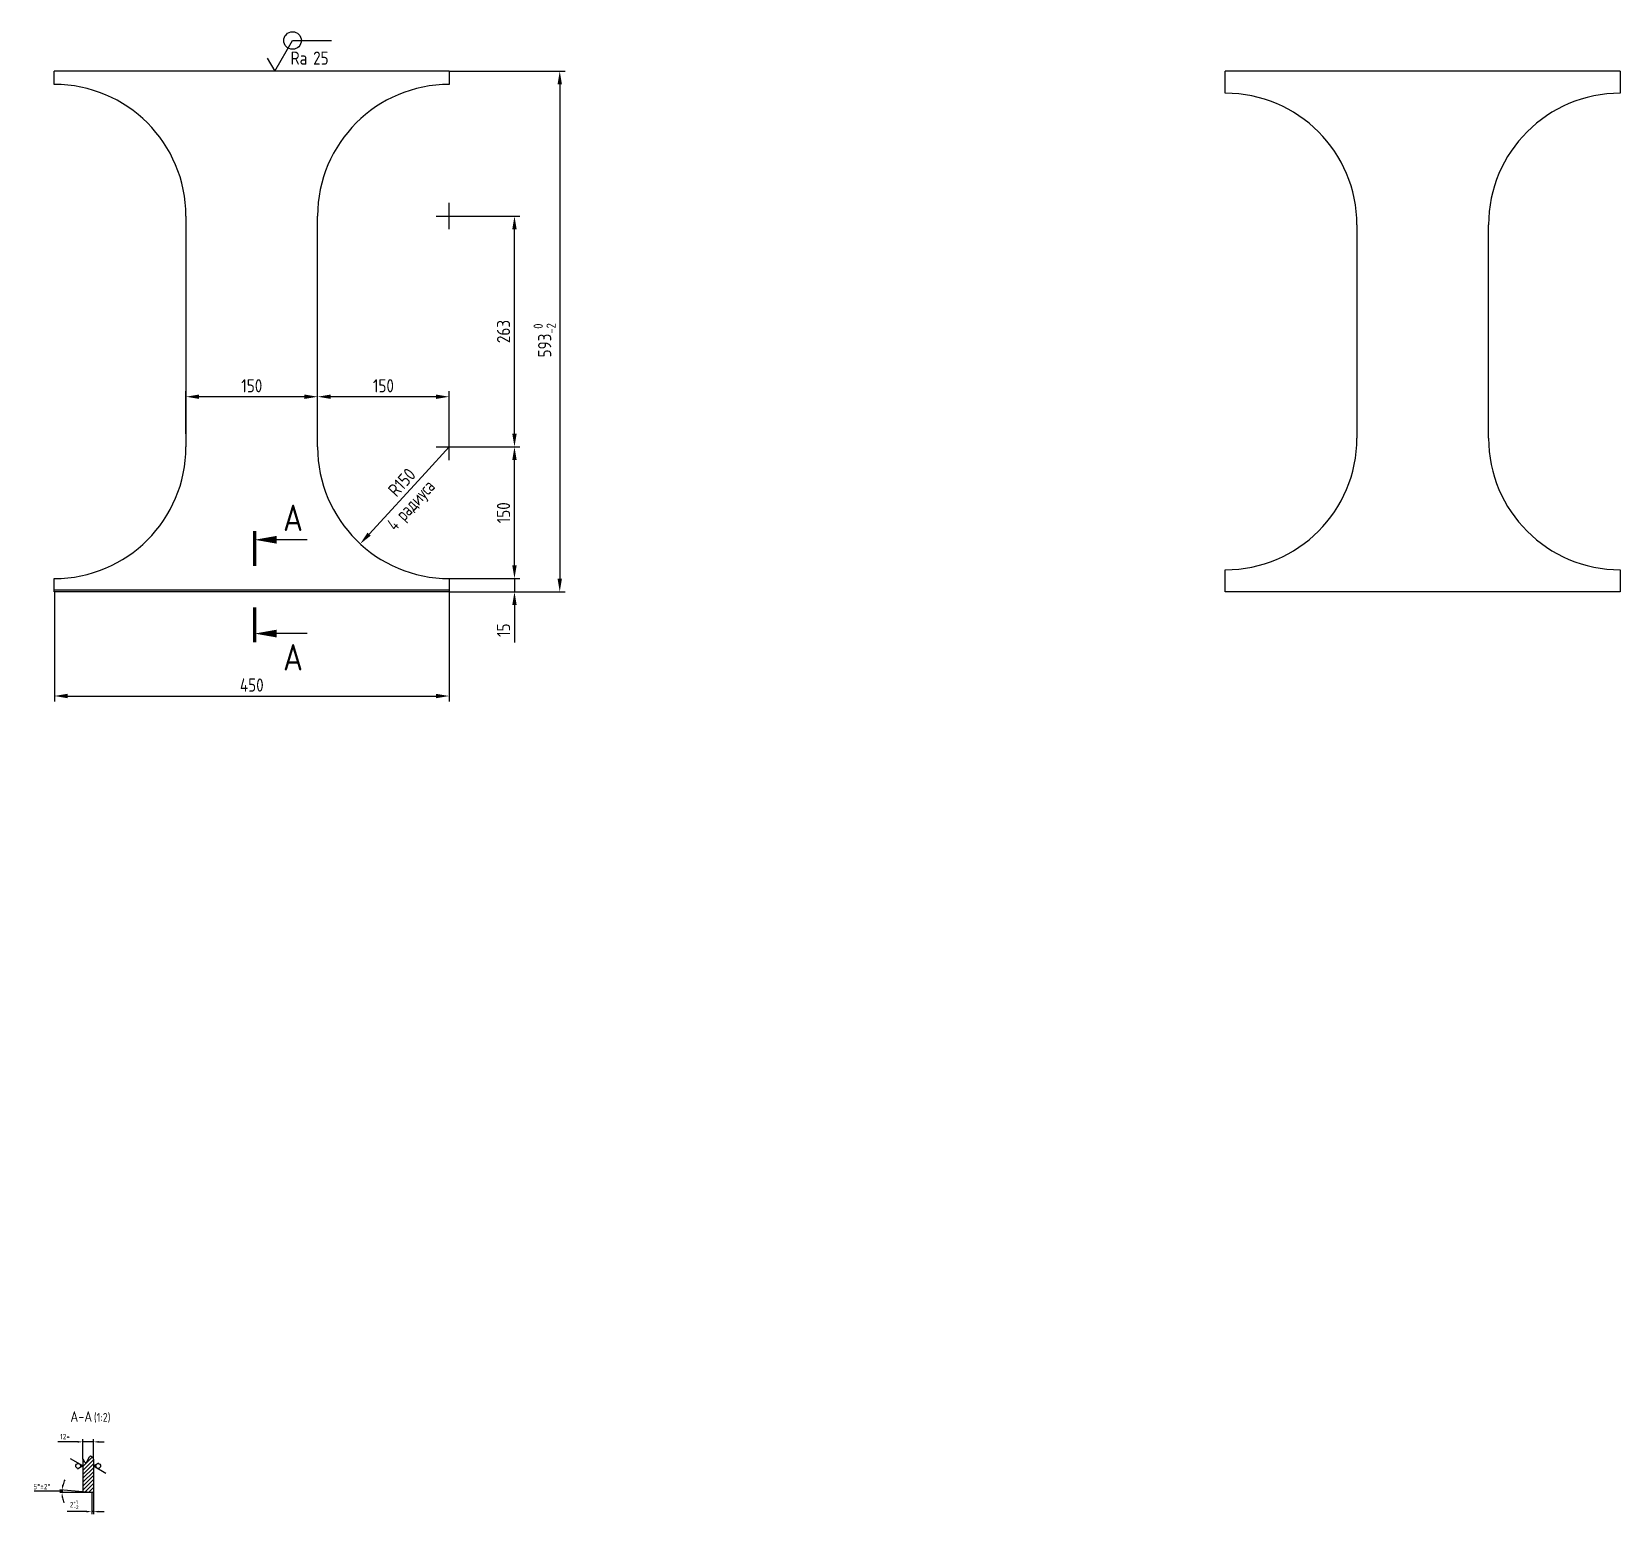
# Model space of a CAD drawing. Header units: millimetres. Extents: x 5493 to 7303, y 688 to 2377.
import ezdxf
from ezdxf.enums import TextEntityAlignment as Align

# ---------------------------------------------------------------- set-up
doc = ezdxf.new("R2010")
doc.units = ezdxf.units.MM
doc.header["$LTSCALE"] = 0.3
for name, color, linetype in [('Bord', 1, 'Continuous'), ('Cont', 6, 'Continuous'), ('Dim', 7, 'Continuous'), ('Hatch', 2, 'Continuous'), ('Text', 3, 'Continuous'), ('Textb', 6, 'Continuous')]:
    doc.layers.add(name, color=color, linetype=linetype)
doc.styles.add('Style1', font='romans.shx', dxfattribs={"width": 0.8})
doc.dimstyles.new('Anqular-2', dxfattribs={"dimscale": 2, "dimtxt": 3, "dimasz": 3, "dimexe": 1.25, "dimexo": 0, "dimgap": 1, "dimtad": 2, "dimtoh": 1, "dimdec": 3, "dimtxsty": 'Style1', "dimcen": 2.5, "dimclrt": 3, "dimadec": 0, "dimazin": 0, "dimtfac": 1, "dimtdec": 3, "dimtmove": 1, "dimatfit": 3, "dimfxl": 1, "dimarcsym": 0})
doc.dimstyles.new('Lin5', dxfattribs={"dimscale": 5, "dimtxt": 3, "dimasz": 3, "dimexe": 1.25, "dimexo": 0, "dimgap": 1, "dimtad": 1, "dimdec": 3, "dimtxsty": 'Style1', "dimcen": 2.5, "dimclrt": 3, "dimadec": 0, "dimazin": 0, "dimtfac": 1, "dimtdec": 3, "dimtmove": 0, "dimatfit": 3, "dimldrblk": 'DOT', "dimfxl": 1, "dimarcsym": 0})
doc.dimstyles.new('LIN_2', dxfattribs={"dimscale": 2, "dimtxt": 3, "dimasz": 3, "dimexe": 1.5, "dimexo": 0, "dimgap": 1.48, "dimtad": 1, "dimdec": 4, "dimrnd": 1, "dimdsep": 46, "dimtxsty": 'Style1', "dimcen": 0, "dimdle": 2, "dimclrd": 256, "dimclrt": 3, "dimadec": 0, "dimazin": 0, "dimtfac": 0.666667, "dimtdec": 4, "dimtmove": 0, "dimatfit": 3, "dimfxl": 1, "dimtvp": 0.833333, "dimtolj": 1, "dimtzin": 0, "dimarcsym": 0})
doc.dimstyles.new('RAD-5', dxfattribs={"dimscale": 5, "dimtxt": 3, "dimasz": 3, "dimexe": 1.5, "dimexo": 0, "dimgap": 1, "dimtad": 1, "dimtoh": 1, "dimdec": 0, "dimzin": 12, "dimdsep": 46, "dimtxsty": 'Style1', "dimcen": 0, "dimclrt": 3, "dimadec": 0, "dimazin": 0, "dimtfac": 1, "dimtdec": 0, "dimtofl": 0, "dimtmove": 1, "dimatfit": 1, "dimfxl": 1, "dimtolj": 1, "dimtzin": 12, "dimarcsym": 0})

# ---------------------------------------------------------------- blocks, each defined once
blk = doc.blocks.new('*D15')
at = {"layer": 'Defpoints', "color": 0, "transparency": 16777216}
for p in [(5560.9, 712.3), (5562.9, 712.3), (5562.9, 690.5)]:
    blk.add_point(p, dxfattribs=at)
at = {"layer": 'Dim', "color": 0, "lineweight": -2, "transparency": 16777216}
for p, q in [((5560.9, 712.3), (5560.9, 687.5)), ((5562.9, 712.3), (5562.9, 687.5))]:
    blk.add_line(p, q, dxfattribs=at)
at = {"layer": 'Dim', "lineweight": -2, "transparency": 16777216}
for p, q in [((5554.9, 690.5), (5532.8, 690.5)), ((5562.9, 690.5), (5560.9, 690.5)), ((5568.9, 690.5), (5574.9, 690.5))]:
    blk.add_line(p, q, dxfattribs=at)
at = {"layer": 'Dim', "transparency": 16777216}
for points in [[(5554.9, 691.5), (5554.9, 689.5), (5560.9, 690.5)], [(5568.9, 691.5), (5568.9, 689.5), (5562.9, 690.5)]]:
    blk.add_solid(points, dxfattribs=at)
at = {"layer": 'Dim', "color": 3, "transparency": 16777216, "insert": (5540.9, 698.4), "char_height": 6, "attachment_point": 5, "style": 'Style1'}
blk.add_mtext('\\A1;\\A1;2{\\H0.7x;\\S+1^ -2;}', dxfattribs=at)
blk = doc.blocks.new('sherISO_09')
at = {"layer": 'Text'}
for q in [(-1.73, 3), (4.04, 7)]:
    blk.add_line((0, 0), q, dxfattribs=at)
blk.add_circle((0, 2.71), 1.35, dxfattribs=at)
blk = doc.blocks.new('*D17')
at = {"layer": 'Defpoints', "color": 0, "transparency": 16777216}
for p in [(5518.3, 1738.6), (5968.3, 1738.6), (5968.3, 1619.8)]:
    blk.add_point(p, dxfattribs=at)
at = {"layer": 'Dim', "color": 0, "lineweight": -2, "transparency": 16777216}
for p, q in [((5518.3, 1738.6), (5518.3, 1613.6)), ((5968.3, 1738.6), (5968.3, 1613.6)), ((5533.3, 1619.8), (5953.3, 1619.8))]:
    blk.add_line(p, q, dxfattribs=at)
at = {"layer": 'Dim', "color": 0, "transparency": 16777216}
for points in [[(5533.3, 1622.3), (5533.3, 1617.3), (5518.3, 1619.8)], [(5953.3, 1622.3), (5953.3, 1617.3), (5968.3, 1619.8)]]:
    blk.add_solid(points, dxfattribs=at)
at = {"layer": 'Dim', "color": 3, "transparency": 16777216, "insert": (5743.3, 1632.3), "char_height": 15, "attachment_point": 5, "style": 'Style1'}
blk.add_mtext('450', dxfattribs=at)
blk = doc.blocks.new('_Dot')
at = {"color": 0, "linetype": 'ByBlock', "lineweight": -2}
blk.add_line((-0.5, 0), (-1, 0), dxfattribs=at)
at = {"color": 0, "linetype": 'ByBlock', "const_width": 0.5}
blk.add_lwpolyline([(-0.25, 0, 1), (0.25, 0, 1)], format="xyb", close=True, dxfattribs=at)
blk = doc.blocks.new('*D18')
at = {"layer": 'Defpoints', "color": 0, "transparency": 16777216}
for p in [(5968.3, 1753.6), (5968.3, 1738.6), (6042.6, 1738.6)]:
    blk.add_point(p, dxfattribs=at)
at = {"layer": 'Dim', "color": 0, "lineweight": -2, "transparency": 16777216}
for p, q in [((6042.6, 1768.6), (6042.6, 1783.6)), ((5968.3, 1753.6), (6048.8, 1753.6)), ((5968.3, 1738.6), (6048.8, 1738.6)), ((6042.6, 1753.6), (6042.6, 1738.6)), ((6042.6, 1723.6), (6042.6, 1680.9))]:
    blk.add_line(p, q, dxfattribs=at)
at = {"layer": 'Dim', "color": 0, "transparency": 16777216}
for points in [[(6040.1, 1768.6), (6045.1, 1768.6), (6042.6, 1753.6)], [(6040.1, 1723.6), (6045.1, 1723.6), (6042.6, 1738.6)]]:
    blk.add_solid(points, dxfattribs=at)
at = {"layer": 'Dim', "color": 3, "transparency": 16777216, "insert": (6030.1, 1694.8), "char_height": 15, "attachment_point": 5, "rotation": 90, "style": 'Style1'}
blk.add_mtext('15', dxfattribs=at)
blk = doc.blocks.new('*D19')
at = {"layer": 'Defpoints', "color": 0, "transparency": 16777216}
for p in [(5953.3, 1903.6), (6042.6, 1903.6), (5968.3, 1753.6)]:
    blk.add_point(p, dxfattribs=at)
at = {"layer": 'Dim', "color": 0, "lineweight": -2, "transparency": 16777216}
for p, q in [((5953.3, 1903.6), (6048.8, 1903.6)), ((6042.6, 1768.6), (6042.6, 1888.6)), ((5968.3, 1753.6), (6048.8, 1753.6))]:
    blk.add_line(p, q, dxfattribs=at)
at = {"layer": 'Dim', "color": 0, "transparency": 16777216}
for points in [[(6040.1, 1888.6), (6045.1, 1888.6), (6042.6, 1903.6)], [(6040.1, 1768.6), (6045.1, 1768.6), (6042.6, 1753.6)]]:
    blk.add_solid(points, dxfattribs=at)
at = {"layer": 'Dim', "color": 3, "transparency": 16777216, "insert": (6030.1, 1828.6), "char_height": 15, "attachment_point": 5, "rotation": 90, "style": 'Style1'}
blk.add_mtext('150', dxfattribs=at)
blk = doc.blocks.new('*D20')
at = {"layer": 'Defpoints', "color": 0, "transparency": 16777216}
for p in [(5953.3, 2166.6), (6042.6, 2166.6), (5953.3, 1903.6)]:
    blk.add_point(p, dxfattribs=at)
at = {"layer": 'Dim', "color": 0, "lineweight": -2, "transparency": 16777216}
for p, q in [((5953.3, 2166.6), (6048.8, 2166.6)), ((6042.6, 1918.6), (6042.6, 2151.6)), ((5953.3, 1903.6), (6048.8, 1903.6))]:
    blk.add_line(p, q, dxfattribs=at)
at = {"layer": 'Dim', "color": 0, "transparency": 16777216}
for points in [[(6040.1, 2151.6), (6045.1, 2151.6), (6042.6, 2166.6)], [(6040.1, 1918.6), (6045.1, 1918.6), (6042.6, 1903.6)]]:
    blk.add_solid(points, dxfattribs=at)
at = {"layer": 'Dim', "color": 3, "transparency": 16777216, "insert": (6030.1, 2035.1), "char_height": 15, "attachment_point": 5, "rotation": 90, "style": 'Style1'}
blk.add_mtext('263', dxfattribs=at)
blk = doc.blocks.new('*D21')
at = {"layer": 'Defpoints', "color": 0, "transparency": 16777216}
for p in [(5818.3, 1960.8), (5818.3, 1918.6), (5968.3, 1918.6)]:
    blk.add_point(p, dxfattribs=at)
at = {"layer": 'Dim', "color": 0, "lineweight": -2, "transparency": 16777216}
for p, q in [((5818.3, 1918.6), (5818.3, 1967.1)), ((5953.3, 1960.8), (5833.3, 1960.8)), ((5968.3, 1918.6), (5968.3, 1967.1))]:
    blk.add_line(p, q, dxfattribs=at)
at = {"layer": 'Dim', "color": 0, "transparency": 16777216}
for points in [[(5833.3, 1963.3), (5833.3, 1958.3), (5818.3, 1960.8)], [(5953.3, 1963.3), (5953.3, 1958.3), (5968.3, 1960.8)]]:
    blk.add_solid(points, dxfattribs=at)
at = {"layer": 'Dim', "color": 3, "transparency": 16777216, "insert": (5893.3, 1973.3), "char_height": 15, "attachment_point": 5, "style": 'Style1'}
blk.add_mtext('150', dxfattribs=at)
blk = doc.blocks.new('*D22')
at = {"layer": 'Defpoints', "color": 0, "transparency": 16777216}
for p in [(5668.3, 1960.8), (5668.3, 1918.6), (5818.3, 1918.6)]:
    blk.add_point(p, dxfattribs=at)
at = {"layer": 'Dim', "color": 0, "lineweight": -2, "transparency": 16777216}
for p, q in [((5668.3, 1918.6), (5668.3, 1967.1)), ((5803.3, 1960.8), (5683.3, 1960.8)), ((5818.3, 1918.6), (5818.3, 1967.1))]:
    blk.add_line(p, q, dxfattribs=at)
at = {"layer": 'Dim', "color": 0, "transparency": 16777216}
for points in [[(5683.3, 1963.3), (5683.3, 1958.3), (5668.3, 1960.8)], [(5803.3, 1963.3), (5803.3, 1958.3), (5818.3, 1960.8)]]:
    blk.add_solid(points, dxfattribs=at)
at = {"layer": 'Dim', "color": 3, "transparency": 16777216, "insert": (5743.3, 1973.3), "char_height": 15, "attachment_point": 5, "style": 'Style1'}
blk.add_mtext('150', dxfattribs=at)
blk = doc.blocks.new('*D23')
at = {"layer": 'Defpoints', "color": 0, "transparency": 16777216}
for p in [(5968.3, 2331.6), (5968.3, 1738.6), (6094.2, 1738.6)]:
    blk.add_point(p, dxfattribs=at)
at = {"layer": 'Dim', "color": 0, "lineweight": -2, "transparency": 16777216}
for p, q in [((5968.3, 2331.6), (6100.5, 2331.6)), ((6094.2, 2316.6), (6094.2, 1753.6)), ((5968.3, 1738.6), (6100.5, 1738.6))]:
    blk.add_line(p, q, dxfattribs=at)
at = {"layer": 'Dim', "color": 0, "transparency": 16777216}
for points in [[(6091.7, 2316.6), (6096.7, 2316.6), (6094.2, 2331.6)], [(6091.7, 1753.6), (6096.7, 1753.6), (6094.2, 1738.6)]]:
    blk.add_solid(points, dxfattribs=at)
at = {"layer": 'Dim', "color": 3, "transparency": 16777216, "insert": (6077, 2025.1), "char_height": 15, "attachment_point": 5, "rotation": 90, "style": 'Style1'}
blk.add_mtext('\\A1;593{\\H0.7x;\\S 0^ -2;}', dxfattribs=at)
blk = doc.blocks.new('razrez03')
at = {"layer": 'Text'}
blk.add_lwpolyline([(0, 0, 0, 1.76, 0), (5, 0, 1.76, 1.76, 0)], format="xyseb", dxfattribs=at)
at = {"layer": 'Text', "const_width": 0.8}
blk.add_lwpolyline([(0, 2), (0, -6)], dxfattribs=at)
at = {"layer": 'Text'}
blk.add_lwpolyline([(12, 0), (5, 0)], dxfattribs=at)
at = {"layer": 'Textb', "style": 'Style1', "width": 0.8}
blk.add_attdef('A', (6.5, 2), '', height=6, dxfattribs=at)
blk = doc.blocks.new('razrez04')
at = {"layer": 'Text', "const_width": 0.8}
blk.add_lwpolyline([(0, 6), (0, -2)], dxfattribs=at)
at = {"layer": 'Text'}
blk.add_lwpolyline([(0, 0, 0, 1.76, 0), (5, 0, 1.76, 1.76, 0)], format="xyseb", dxfattribs=at)
blk.add_lwpolyline([(12, 0), (5, 0)], dxfattribs=at)
at = {"layer": 'Textb', "style": 'Style1', "width": 0.8}
blk.add_attdef('A', (6.5, -8.4), '', height=6, dxfattribs=at)
blk = doc.blocks.new('*D24')
at = {"layer": 'Defpoints', "color": 0, "transparency": 16777216}
for p in [(5968.3, 1903.6), (5866.8, 1793.1)]:
    blk.add_point(p, dxfattribs=at)
at = {"layer": 'Dim', "color": 0, "lineweight": -2, "transparency": 16777216}
blk.add_line((5941.2, 1874.1), (5877, 1804.2), dxfattribs=at)
at = {"layer": 'Dim', "color": 0, "transparency": 16777216}
blk.add_solid([(5875.1, 1805.9), (5878.8, 1802.5), (5866.8, 1793.1)], dxfattribs=at)
at = {"layer": 'Dim', "color": 3, "transparency": 16777216, "insert": (5914.3, 1863.3), "char_height": 15, "attachment_point": 5, "rotation": 47.4446, "style": 'Style1'}
blk.add_mtext('\\A1;R150', dxfattribs=at)
blk = doc.blocks.new('ZNAK02')
at = {"layer": 'Textb', "style": 'Style1', "width": 0.8}
blk.add_attdef('А-А', text='', height=6, dxfattribs=at).set_placement((13.92, -0.06), align=Align.RIGHT)
blk.add_attdef('SC(1)', (14.94, -0.06), '', height=5, dxfattribs=at)
blk = doc.blocks.new('*D25')
at = {"layer": 'Defpoints', "color": 0, "transparency": 16777216}
for p in [(5550.9, 770), (5550.9, 750.4), (5562.9, 750.4)]:
    blk.add_point(p, dxfattribs=at)
at = {"layer": 'Dim', "lineweight": -2, "transparency": 16777216}
for p, q in [((5544.9, 770), (5522.2, 770)), ((5562.9, 770), (5550.9, 770)), ((5568.9, 770), (5574.9, 770))]:
    blk.add_line(p, q, dxfattribs=at)
at = {"layer": 'Dim', "color": 0, "lineweight": -2, "transparency": 16777216}
for p, q in [((5550.9, 750.4), (5550.9, 773)), ((5562.9, 750.4), (5562.9, 773))]:
    blk.add_line(p, q, dxfattribs=at)
at = {"layer": 'Dim', "transparency": 16777216}
for points in [[(5544.9, 771), (5544.9, 769), (5550.9, 770)], [(5568.9, 771), (5568.9, 769), (5562.9, 770)]]:
    blk.add_solid(points, dxfattribs=at)
at = {"layer": 'Dim', "color": 3, "transparency": 16777216, "insert": (5530.5, 776), "char_height": 6, "attachment_point": 5, "style": 'Style1'}
blk.add_mtext('\\A1;12*', dxfattribs=at)
blk = doc.blocks.new('*D26')
at = {"layer": 'Defpoints', "color": 0, "transparency": 16777216}
for p in [(5527, 713.3), (5550.9, 713.2), (5560.9, 712.3), (5560.9, 712.3), (5562.9, 712.3)]:
    blk.add_point(p, dxfattribs=at)
at = {"layer": 'Dim', "color": 0, "lineweight": -2, "transparency": 16777216}
for p, q in [((5515, 714), (5495.4, 714)), ((5527, 713.8), (5515, 714)), ((5560.9, 712.3), (5524.5, 712.3)), ((5550.9, 713.2), (5524.7, 715.5))]:
    blk.add_line(p, q, dxfattribs=at)
for start, end in [(154.6732, 164.8366), (175, 180), (190.1634, 200.3268)]:
    blk.add_arc((5560.9, 712.3), 33.9, start, end, dxfattribs=at)
at = {"layer": 'Dim', "color": 0, "transparency": 16777216}
for points in [[(5526.5, 706.2), (5528.5, 706.4), (5527, 712.3)], [(5529.2, 721), (5527.2, 721.3), (5527.1, 715.2)]]:
    blk.add_solid(points, dxfattribs=at)
at = {"layer": 'Dim', "color": 3, "transparency": 16777216, "insert": (5504.2, 719), "char_height": 6, "attachment_point": 5, "style": 'Style1'}
blk.add_mtext('5°%%p2%%d', dxfattribs=at)
blk = doc.blocks.new('A$C6CF913E7')
at = {"layer": 'Text'}
blk.add_circle((0, 0), 2, dxfattribs=at)
blk = doc.blocks.new('sherISO_07')
at = {"layer": 'Text'}
blk.add_line((4.04, 7), (12.93, 7), dxfattribs=at)
blk.add_lwpolyline([(-1.73, 3), (0, 0), (4.04, 7)], dxfattribs=at)
blk.add_blockref('A$C6CF913E7', (4.04, 7))
at = {"layer": 'Text', "style": 'Style1', "width": 0.8}
blk.add_text('Ra', height=3, dxfattribs=at).set_placement((3.58, 1.5))
blk.add_attdef('25', (8.73, 1.5), '', height=3, dxfattribs=at)

msp = doc.modelspace()

# ---------------------------------------------------------------- hatches: boundary and pattern name
at = {"layer": 'Hatch'}
h = msp.add_hatch(dxfattribs=at)
h.set_pattern_fill('ANSI31', color=256)
edge = h.paths.add_edge_path()
edge.add_spline(control_points=[(5562.88141, 750.44729), (5561.76374, 752.28503), (5558.45949, 757.71808), (5555.34628, 742.19959), (5552.07943, 748.23426), (5550.88141, 750.44729)], knot_values=[0, 0, 0, 0, 4.844195449, 14.3212665585, 19.8092700076, 19.8092700076, 19.8092700076, 19.8092700076], degree=3, periodic=0)
edge.add_line((5550.88141, 750.44729), (5550.88141, 713.15784))
edge.add_line((5550.88141, 713.15784), (5560.88141, 712.28296))
edge.add_line((5560.88141, 712.28296), (5562.88141, 712.28296))
edge.add_line((5562.88141, 712.28296), (5562.88141, 750.44729))

# ---------------------------------------------------------------- linework, layer by layer
at = {"layer": 'Bord'}
msp.add_open_spline([(5550.88141, 750.44729), (5552.07943, 748.23426), (5555.34628, 742.19959), (5558.45949, 757.71808), (5561.76374, 752.28503), (5562.88141, 750.44729)], degree=3, knots=[0, 0, 0, 0, 5.4880034491, 14.9650745585, 19.8092700076, 19.8092700076, 19.8092700076, 19.8092700076], dxfattribs=at)
at = {"layer": 'Cont'}
for p, q in [((5968.2923, 2331.64062), (5518.2923, 2331.64062)), ((5518.2923, 2316.64062), (5518.2923, 2331.64062)), ((5968.2923, 2331.64062), (5968.2923, 2316.64062)), ((7302.59361, 2331.64062), (6852.59361, 2331.64062)), ((6852.59361, 2306.64062), (6852.59361, 2331.64062)), ((7302.59361, 2331.64062), (7302.59361, 2306.64062)), ((5668.2923, 2166.64062), (5668.2923, 1903.64062)), ((5818.2923, 1903.64062), (5818.2923, 2166.64062)), ((7002.59361, 2156.64062), (7002.59361, 1913.64062)), ((7152.59361, 1913.64062), (7152.59361, 2156.64062)), ((6852.59361, 1738.64062), (6852.59361, 1763.64062)), ((7302.59361, 1763.64062), (7302.59361, 1738.64062)), ((5518.2923, 1738.64062), (5518.2923, 1753.64062)), ((5968.2923, 1740.58442), (5518.2923, 1740.58442)), ((5968.2923, 1738.64062), (5518.2923, 1738.64062)), ((5968.2923, 1753.64062), (5968.2923, 1738.64062)), ((7302.59361, 1738.64062), (6852.59361, 1738.64062)), ((5550.88141, 750.44729), (5550.88141, 713.15784)), ((5562.88141, 750.44729), (5562.88141, 712.28296)), ((5560.88141, 712.28296), (5550.88141, 713.15784)), ((5562.88141, 712.28296), (5560.88141, 712.28296))]:
    msp.add_line(p, q, dxfattribs=at)
for centre, start, end in [((5518.2923, 2166.64062), 0, 90), ((5968.2923, 2166.64062), 90, 180), ((6852.59361, 2156.64062), 0, 90), ((7302.59361, 2156.64062), 90, 180), ((5518.2923, 1903.64062), 270, 0), ((5968.2923, 1903.64062), 180, 270), ((6852.59361, 1913.64062), 270, 0), ((7302.59361, 1913.64062), 180, 270)]:
    msp.add_arc(centre, 150, start, end, dxfattribs=at)
at = {"layer": 'Dim'}
for p, q in [((5968.2923, 2151.64062), (5968.2923, 2181.64062)), ((5968.2923, 1888.64062), (5968.2923, 1918.64062)), ((5941.18432, 1874.11481), (5968.2923, 1903.64062))]:
    msp.add_line(p, q, dxfattribs=at)

# ---------------------------------------------------------------- block references
for name, p, xscale, yscale, zscale, values in [('sherISO_07', (5769.55368, 2331.64062), 5, 5, 5, {'25': '25'}), ('razrez03', (5746.55075, 1797.82472), 5, 5, 5, {'A': 'А'}), ('razrez04', (5746.55075, 1690.95032), 5, 5, 5, {'A': 'А'}), ('ZNAK02', (5533.56072, 792.94797), 2, 2, 2, {'А-А': 'А-А', 'SC(1)': '(1:2)'})]:
    msp.add_blockref(name, p, dxfattribs=dict(at, xscale=xscale, yscale=yscale, zscale=zscale)).add_auto_attribs(values)
at = {"layer": 'Dim', "xscale": 2, "yscale": 2, "zscale": 2}
for p, rotation in [((5550.88141, 742.51253), 90), ((5562.88892, 742.51253), 270)]:
    msp.add_blockref('sherISO_09', p, dxfattribs=dict(at, rotation=rotation))

# ---------------------------------------------------------------- texts
at = {"layer": 'Dim', "color": 3, "style": 'Style1', "width": 0.7}
msp.add_text('4 радиуса', height=15, rotation=47.44461035, dxfattribs=at).set_placement((5906.78879, 1807.07889))

# ---------------------------------------------------------------- dimensions: what is measured, and where the dimension line sits
at = {"layer": 'Dim'}
dim = msp.add_linear_dim(base=(6094.23245, 1738.64062), p1=(5968.2923, 2331.64062), p2=(5968.2923, 1738.64062), angle=90, text='\\A1;<>{\\H0.7x;\\S 0^ -2;}', dimstyle='Lin5', dxfattribs=at)
dim.commit()
dim.dimension.update_dxf_attribs({"geometry": '*D23', "text_midpoint": (6094.23245, 2025.14062), "dimtype": 160})
for base, p1, p2, picture, middle in [((6042.57309, 2166.64062), (5953.2923, 1903.64062), (5953.2923, 2166.64062), '*D20', (6030.07309, 2035.14062)), ((6042.57309, 1903.64062), (5968.2923, 1753.64062), (5953.2923, 1903.64062), '*D19', (6030.07309, 1828.64062)), ((6042.57309, 1738.64062), (5968.2923, 1753.64062), (5968.2923, 1738.64062), '*D18', (6030.07309, 1694.78348))]:
    dim = msp.add_linear_dim(base=base, p1=p1, p2=p2, angle=90, dimstyle='Lin5', dxfattribs=at)
    dim.commit()
    dim.dimension.update_dxf_attribs({"geometry": picture, "text_midpoint": middle})
for base, p1, p2, picture, middle in [((5668.2923, 1960.80142), (5818.2923, 1918.64062), (5668.2923, 1918.64062), '*D22', (5743.2923, 1960.80142)), ((5818.2923, 1960.80142), (5968.2923, 1918.64062), (5818.2923, 1918.64062), '*D21', (5893.2923, 1960.80142))]:
    dim = msp.add_linear_dim(base=base, p1=p1, p2=p2, dimstyle='Lin5', dxfattribs=at)
    dim.commit()
    dim.dimension.update_dxf_attribs({"geometry": picture, "text_midpoint": middle, "dimtype": 160})
dim = msp.add_radius_dim(center=(5968.2923, 1903.64062), mpoint=(5866.8469, 1793.14704), dimstyle='RAD-5', dxfattribs=at)
dim.commit()
dim.dimension.update_dxf_attribs({"geometry": '*D24', "text_midpoint": (5923.50384, 1854.85736), "dimtype": 164})
dim = msp.add_linear_dim(base=(5968.2923, 1619.8405), p1=(5518.2923, 1738.64062), p2=(5968.2923, 1738.64062), dimstyle='Lin5', dxfattribs=at)
dim.commit()
dim.dimension.update_dxf_attribs({"geometry": '*D17', "text_midpoint": (5743.2923, 1632.3405)})
for base, p1, p2, text, picture, middle in [((5550.88141, 770.00544), (5562.88141, 750.44729), (5550.88141, 750.44729), '<>*', '*D25', (5530.54998, 770.00544)), ((5562.88141, 690.53829), (5560.88141, 712.28296), (5562.88141, 712.28296), '\\A1;<>{\\H0.7x;\\S+1^ -2;}', '*D15', (5540.85855, 690.53829))]:
    dim = msp.add_linear_dim(base=base, p1=p1, p2=p2, text=text, dimstyle='LIN_2', dxfattribs=at)
    dim.commit()
    dim.dimension.update_dxf_attribs({"geometry": picture, "text_midpoint": middle, "dimtype": 160})
dim = msp.add_angular_dim_2l(base=(5527.02654, 713.26803), line1=((5562.88141, 712.28296), (5560.88141, 712.28296)), line2=((5560.88141, 712.28296), (5550.88141, 713.15784)), text='<>%%p2%%d', dimstyle='Anqular-2', dxfattribs=at)
dim.commit()
dim.dimension.update_dxf_attribs({"geometry": '*D26', "text_midpoint": (5504.24731, 719.02209)})

doc.saveas('drawing.dxf')
